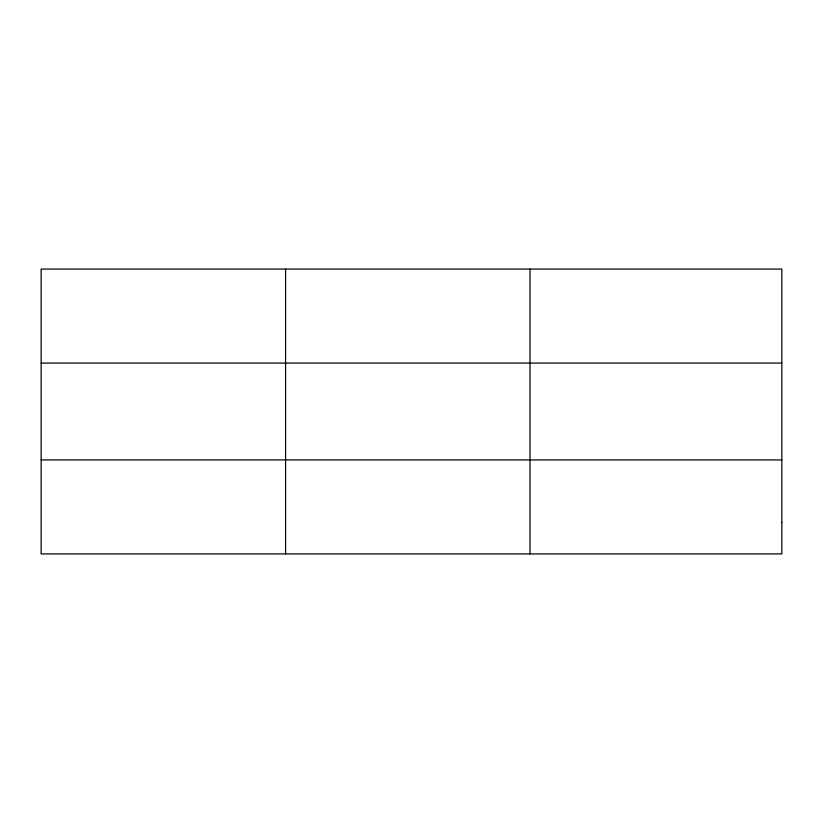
<?xml version="1.0" encoding="UTF-8"?>
<svg xmlns="http://www.w3.org/2000/svg" width="823" height="823" viewBox="0 0 823 823"><rect width="100%" height="100%" fill="white"/><g stroke="black" fill="none" stroke-linecap="round" stroke-linejoin="round"><path stroke-width="1.23" d="M285.581 553.92L285.581 269.08M530.012 553.92L530.012 269.08M41.15 363.077L781.85 363.077M41.15 459.923L781.85 459.923M781.85 522.584L781.85 553.92L41.15 553.92L41.15 269.08L781.85 269.08L781.85 522.584"/></g></svg>
